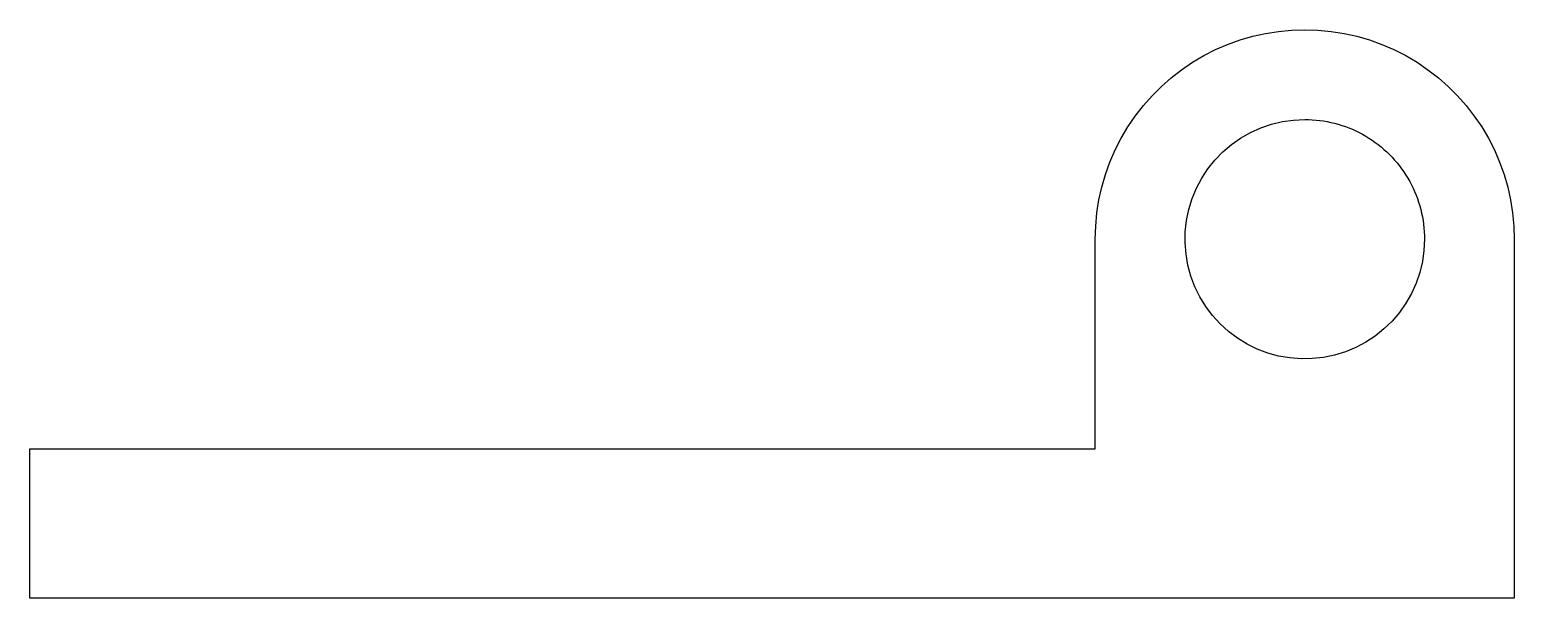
# Model space of a CAD drawing. Header units: metres. Extents: x -37.3 to 12.3, y 0 to 19.
import ezdxf

# ---------------------------------------------------------------- set-up
doc = ezdxf.new("R2010")
doc.units = ezdxf.units.M

msp = doc.modelspace()

# ---------------------------------------------------------------- linework, layer by layer
for points in [[(-1.7, 12), (-1.686, 12.44), (-1.645, 12.877), (-1.576, 13.312), (-1.48, 13.741), (-1.357, 14.163), (-1.208, 14.577), (-1.034, 14.98), (-0.834, 15.372), (-0.61, 15.751), (-0.363, 16.114), (-0.094, 16.462), (0.197, 16.792), (0.508, 17.103), (0.838, 17.394), (1.186, 17.663), (1.549, 17.91), (1.928, 18.134), (2.32, 18.334), (2.723, 18.508), (3.137, 18.657), (3.559, 18.78), (3.988, 18.876), (4.423, 18.945), (4.86, 18.986), (5.3, 19), (5.74, 18.986), (6.177, 18.945), (6.612, 18.876), (7.041, 18.78), (7.463, 18.657), (7.877, 18.508), (8.28, 18.334), (8.672, 18.134), (9.051, 17.91), (9.414, 17.663), (9.762, 17.394), (10.092, 17.103), (10.403, 16.792), (10.694, 16.462), (10.963, 16.114), (11.21, 15.751), (11.434, 15.372), (11.634, 14.98), (11.808, 14.577), (11.957, 14.163), (12.08, 13.741), (12.176, 13.312), (12.245, 12.877), (12.286, 12.44), (12.3, 12)], [(9.3, 12), (9.282, 11.624), (9.229, 11.25), (9.141, 10.884), (9.019, 10.528), (8.864, 10.184), (8.677, 9.857), (8.461, 9.548), (8.216, 9.262), (7.945, 9), (7.651, 8.764), (7.336, 8.557), (7.003, 8.381), (6.655, 8.236), (6.295, 8.126), (5.926, 8.049), (5.551, 8.008), (5.174, 8.002), (4.799, 8.032), (4.427, 8.096), (4.064, 8.196), (3.711, 8.329), (3.373, 8.495), (3.052, 8.692), (2.75, 8.918), (2.472, 9.172), (2.218, 9.45), (1.992, 9.752), (1.795, 10.073), (1.629, 10.411), (1.496, 10.764), (1.396, 11.127), (1.332, 11.499), (1.302, 11.874), (1.308, 12.251), (1.349, 12.626), (1.426, 12.995), (1.536, 13.355), (1.681, 13.703), (1.857, 14.036), (2.064, 14.351), (2.3, 14.645), (2.562, 14.916), (2.848, 15.161), (3.157, 15.377), (3.484, 15.564), (3.828, 15.719), (4.184, 15.841), (4.55, 15.929), (4.924, 15.982), (5.3, 16)], [(5.3, 16), (5.426, 15.998), (5.551, 15.992), (5.676, 15.982), (5.801, 15.968), (5.926, 15.951), (6.05, 15.929), (6.173, 15.904), (6.295, 15.874), (6.416, 15.841), (6.536, 15.804), (6.655, 15.764), (6.772, 15.719), (6.889, 15.671), (7.003, 15.619), (7.116, 15.564), (7.227, 15.505), (7.336, 15.443), (7.443, 15.377), (7.548, 15.308), (7.651, 15.236), (7.752, 15.161), (7.85, 15.082), (7.945, 15), (8.038, 14.916), (8.128, 14.828), (8.216, 14.738), (8.3, 14.645), (8.382, 14.55), (8.461, 14.452), (8.536, 14.351), (8.608, 14.248), (8.677, 14.143), (8.743, 14.036), (8.805, 13.927), (8.864, 13.816), (8.919, 13.703), (8.971, 13.589), (9.019, 13.472), (9.064, 13.355), (9.104, 13.236), (9.141, 13.116), (9.174, 12.995), (9.204, 12.873), (9.229, 12.75), (9.251, 12.626), (9.268, 12.501), (9.282, 12.376), (9.292, 12.251), (9.298, 12.126), (9.3, 12)], [(-1.7, 5), (-1.7, 5.14), (-1.7, 5.28), (-1.7, 5.42), (-1.7, 5.56), (-1.7, 5.7), (-1.7, 5.84), (-1.7, 5.98), (-1.7, 6.12), (-1.7, 6.26), (-1.7, 6.4), (-1.7, 6.54), (-1.7, 6.68), (-1.7, 6.82), (-1.7, 6.96), (-1.7, 7.1), (-1.7, 7.24), (-1.7, 7.38), (-1.7, 7.52), (-1.7, 7.66), (-1.7, 7.8), (-1.7, 7.94), (-1.7, 8.08), (-1.7, 8.22), (-1.7, 8.36), (-1.7, 8.5), (-1.7, 8.64), (-1.7, 8.78), (-1.7, 8.92), (-1.7, 9.06), (-1.7, 9.2), (-1.7, 9.34), (-1.7, 9.48), (-1.7, 9.62), (-1.7, 9.76), (-1.7, 9.9), (-1.7, 10.04), (-1.7, 10.18), (-1.7, 10.32), (-1.7, 10.46), (-1.7, 10.6), (-1.7, 10.74), (-1.7, 10.88), (-1.7, 11.02), (-1.7, 11.16), (-1.7, 11.3), (-1.7, 11.44), (-1.7, 11.58), (-1.7, 11.72), (-1.7, 11.86), (-1.7, 12)], [(-1.7, 5), (-1.7, 5.14), (-1.7, 5.28), (-1.7, 5.42), (-1.7, 5.56), (-1.7, 5.7), (-1.7, 5.84), (-1.7, 5.98), (-1.7, 6.12), (-1.7, 6.26), (-1.7, 6.4), (-1.7, 6.54), (-1.7, 6.68), (-1.7, 6.82), (-1.7, 6.96), (-1.7, 7.1), (-1.7, 7.24), (-1.7, 7.38), (-1.7, 7.52), (-1.7, 7.66), (-1.7, 7.8), (-1.7, 7.94), (-1.7, 8.08), (-1.7, 8.22), (-1.7, 8.36), (-1.7, 8.5), (-1.7, 8.64), (-1.7, 8.78), (-1.7, 8.92), (-1.7, 9.06), (-1.7, 9.2), (-1.7, 9.34), (-1.7, 9.48), (-1.7, 9.62), (-1.7, 9.76), (-1.7, 9.9), (-1.7, 10.04), (-1.7, 10.18), (-1.7, 10.32), (-1.7, 10.46), (-1.7, 10.6), (-1.7, 10.74), (-1.7, 10.88), (-1.7, 11.02), (-1.7, 11.16), (-1.7, 11.3), (-1.7, 11.44), (-1.7, 11.58), (-1.7, 11.72), (-1.7, 11.86), (-1.7, 12)], [(12.3, 12), (12.3, 11.76), (12.3, 11.52), (12.3, 11.28), (12.3, 11.04), (12.3, 10.8), (12.3, 10.56), (12.3, 10.32), (12.3, 10.08), (12.3, 9.84), (12.3, 9.6), (12.3, 9.36), (12.3, 9.12), (12.3, 8.88), (12.3, 8.64), (12.3, 8.4), (12.3, 8.16), (12.3, 7.92), (12.3, 7.68), (12.3, 7.44), (12.3, 7.2), (12.3, 6.96), (12.3, 6.72), (12.3, 6.48), (12.3, 6.24), (12.3, 6), (12.3, 5.76), (12.3, 5.52), (12.3, 5.28), (12.3, 5.04), (12.3, 4.8), (12.3, 4.56), (12.3, 4.32), (12.3, 4.08), (12.3, 3.84), (12.3, 3.6), (12.3, 3.36), (12.3, 3.12), (12.3, 2.88), (12.3, 2.64), (12.3, 2.4), (12.3, 2.16), (12.3, 1.92), (12.3, 1.68), (12.3, 1.44), (12.3, 1.2), (12.3, 0.96), (12.3, 0.72), (12.3, 0.48), (12.3, 0.24), (12.3, 0)], [(-37.3, 0), (-37.3, 0.1), (-37.3, 0.2), (-37.3, 0.3), (-37.3, 0.4), (-37.3, 0.5), (-37.3, 0.6), (-37.3, 0.7), (-37.3, 0.8), (-37.3, 0.9), (-37.3, 1), (-37.3, 1.1), (-37.3, 1.2), (-37.3, 1.3), (-37.3, 1.4), (-37.3, 1.5), (-37.3, 1.6), (-37.3, 1.7), (-37.3, 1.8), (-37.3, 1.9), (-37.3, 2), (-37.3, 2.1), (-37.3, 2.2), (-37.3, 2.3), (-37.3, 2.4), (-37.3, 2.5), (-37.3, 2.6), (-37.3, 2.7), (-37.3, 2.8), (-37.3, 2.9), (-37.3, 3), (-37.3, 3.1), (-37.3, 3.2), (-37.3, 3.3), (-37.3, 3.4), (-37.3, 3.5), (-37.3, 3.6), (-37.3, 3.7), (-37.3, 3.8), (-37.3, 3.9), (-37.3, 4), (-37.3, 4.1), (-37.3, 4.2), (-37.3, 4.3), (-37.3, 4.4), (-37.3, 4.5), (-37.3, 4.6), (-37.3, 4.7), (-37.3, 4.8), (-37.3, 4.9), (-37.3, 5)], [(-37.3, 5), (-36.588, 5), (-35.876, 5), (-35.164, 5), (-34.452, 5), (-33.74, 5), (-33.028, 5), (-32.316, 5), (-31.604, 5), (-30.892, 5), (-30.18, 5), (-29.468, 5), (-28.756, 5), (-28.044, 5), (-27.332, 5), (-26.62, 5), (-25.908, 5), (-25.196, 5), (-24.484, 5), (-23.772, 5), (-23.06, 5), (-22.348, 5), (-21.636, 5), (-20.924, 5), (-20.212, 5), (-19.5, 5), (-18.788, 5), (-18.076, 5), (-17.364, 5), (-16.652, 5), (-15.94, 5), (-15.228, 5), (-14.516, 5), (-13.804, 5), (-13.092, 5), (-12.38, 5), (-11.668, 5), (-10.956, 5), (-10.244, 5), (-9.532, 5), (-8.82, 5), (-8.108, 5), (-7.396, 5), (-6.684, 5), (-5.972, 5), (-5.26, 5), (-4.548, 5), (-3.836, 5), (-3.124, 5), (-2.412, 5), (-1.7, 5)], [(-20, 5), (-19.634, 5), (-19.268, 5), (-18.902, 5), (-18.536, 5), (-18.17, 5), (-17.804, 5), (-17.438, 5), (-17.072, 5), (-16.706, 5), (-16.34, 5), (-15.974, 5), (-15.608, 5), (-15.242, 5), (-14.876, 5), (-14.51, 5), (-14.144, 5), (-13.778, 5), (-13.412, 5), (-13.046, 5), (-12.68, 5), (-12.314, 5), (-11.948, 5), (-11.582, 5), (-11.216, 5), (-10.85, 5), (-10.484, 5), (-10.118, 5), (-9.752, 5), (-9.386, 5), (-9.02, 5), (-8.654, 5), (-8.288, 5), (-7.922, 5), (-7.556, 5), (-7.19, 5), (-6.824, 5), (-6.458, 5), (-6.092, 5), (-5.726, 5), (-5.36, 5), (-4.994, 5), (-4.628, 5), (-4.262, 5), (-3.896, 5), (-3.53, 5), (-3.164, 5), (-2.798, 5), (-2.432, 5), (-2.066, 5), (-1.7, 5)], [(12.3, 0), (11.308, 0), (10.316, 0), (9.324, 0), (8.332, 0), (7.34, 0), (6.348, 0), (5.356, 0), (4.364, 0), (3.372, 0), (2.38, 0), (1.388, 0), (0.396, 0), (-0.596, 0), (-1.588, 0), (-2.58, 0), (-3.572, 0), (-4.564, 0), (-5.556, 0), (-6.548, 0), (-7.54, 0), (-8.532, 0), (-9.524, 0), (-10.516, 0), (-11.508, 0), (-12.5, 0), (-13.492, 0), (-14.484, 0), (-15.476, 0), (-16.468, 0), (-17.46, 0), (-18.452, 0), (-19.444, 0), (-20.436, 0), (-21.428, 0), (-22.42, 0), (-23.412, 0), (-24.404, 0), (-25.396, 0), (-26.388, 0), (-27.38, 0), (-28.372, 0), (-29.364, 0), (-30.356, 0), (-31.348, 0), (-32.34, 0), (-33.332, 0), (-34.324, 0), (-35.316, 0), (-36.308, 0), (-37.3, 0)]]:
    msp.add_lwpolyline(points)

doc.saveas('drawing.dxf')
